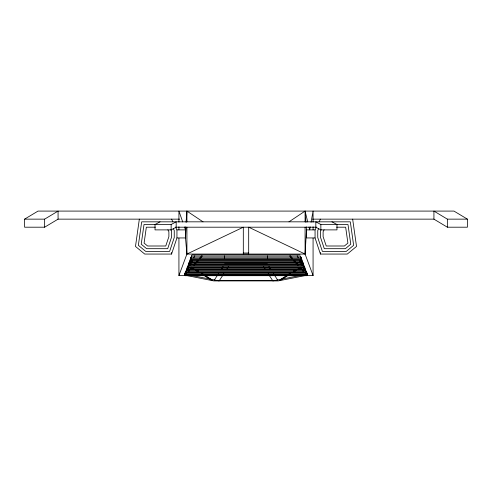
<?xml version="1.0" encoding="UTF-8"?>
<svg xmlns="http://www.w3.org/2000/svg" width="492" height="492" viewBox="0 0 492 492"><rect width="100%" height="100%" fill="white"/><g stroke="black" fill="none" stroke-linecap="round" stroke-linejoin="round"><path stroke-width="0.74" d="M186.056 227.199L185.49 237.943L186.917 254.056L178.928 275.545L313.072 275.545L313.072 238.196M186.345 221.831L186.917 211.086L203.03 221.831M313.072 275.545L305.083 254.056L306.51 229.887L306.282 226.88M185.718 226.88L185.49 237.943L176.942 237.943L171.573 254.056L144.716 254.056L135.484 246.437L139.341 219.143M186.056 222.366L186.917 211.086L186.917 221.831M184.715 275.139L185.01 272.851M310.231 226.88L309.689 229.887L308.982 226.996M311.042 222.366L313.072 211.086L313.072 222.193M184.967 274.438L185.466 273.029M186.222 270.92L186.726 269.511M190.755 258.263L191.511 256.154L300.489 256.154L307.389 274.702L306.762 275.698L185.238 275.698L184.611 274.702L191.972 254.899L300.028 254.899M352.659 219.143L356.516 246.437L347.284 254.056L320.427 254.056L315.058 237.943L315.058 229.887L316.399 227.199M319.087 221.831L320.427 219.143M318.748 228.516L317.746 230.52L317.746 237.507L322.365 251.369L346.319 251.369L353.643 245.323L350.322 221.831L141.678 221.831L138.357 245.323L145.681 251.369L169.635 251.369L174.254 237.507L174.254 230.52L173.252 228.516M321.091 229.825L320.427 231.154L320.427 237.07L324.302 248.688L345.353 248.688L350.778 244.21L347.992 224.512L320.858 224.512L315.827 221.831L315.827 227.199L320.858 229.887L336.971 229.887L336.971 224.512L331.94 221.831M324.099 229.819L323.115 231.787L323.115 236.634L326.239 246L344.388 246L347.906 243.097L345.661 227.199L336.657 227.199M185.06 274.474L185.755 273.14M188.196 268.472L188.891 267.138M189.937 265.139L190.982 263.134M191.677 261.799L192.372 260.471M193.762 257.802L194.807 255.803M190.884 257.839L191.511 258.835L300.489 258.835L301.116 257.839L190.884 257.839L190.884 260.52L301.116 260.52L301.744 259.524L190.256 259.524L190.256 262.211L301.744 262.211L302.371 261.209L189.629 261.209L189.629 263.897L302.371 263.897L302.998 262.894L189.002 262.894L189.002 265.582L302.998 265.582L303.625 264.579L188.375 264.579L188.375 267.267L303.625 267.267L304.253 266.27L187.747 266.27L187.747 268.952L304.253 268.952L304.88 267.955L187.12 267.955L187.12 270.643L304.88 270.643L305.507 269.641L186.493 269.641L186.493 272.328L305.507 272.328L306.135 271.326L185.865 271.326L185.865 274.013L306.135 274.013L306.762 273.011L185.238 273.011L185.238 275.698M214.192 280.274L218.387 273.847M221.744 268.706L223.005 266.781M223.762 273.847L219.143 280.914L190.828 275.286M227.12 268.706L228.374 266.781M194.715 264.407L195.607 263.177M194.426 265.188L195.884 263.466M197.341 261.738L198.313 260.594M200.262 258.294L202.206 255.994M186.222 273.435L185.232 274.628M190.742 268.325L191.745 267.187M193.756 264.917L195.262 263.214M196.769 261.51L197.772 260.373M199.783 258.097L201.788 255.828M188.319 271.516L189.352 270.477M188.338 271.566L189.371 270.545M191.443 268.503L192.483 267.488L193.768 268.3M191.929 267.888L192.483 267.488L193.756 268.331M288.97 221.831L305.083 211.086L307.74 221.935M289.929 273.841L279.702 280.618L287.974 275.446M293.767 271.301L295.046 270.452M298.244 268.331L299.517 267.488L300.071 267.888M280.163 279.69L289.198 273.995M293.712 271.147L295.003 270.336M298.232 268.3L299.517 267.488L300.557 268.503M289.247 274.653L290.52 273.853M294.339 271.467L296.252 270.274M24.6 219.143L44.643 219.143L58.074 211.086L58.074 219.143L44.643 227.199L24.6 227.199L24.6 219.143L38.025 211.086L453.975 211.086L467.4 219.143L467.4 227.199L447.357 227.199L433.926 219.143L433.926 211.086L447.357 219.143L467.4 219.143M160.06 221.831L155.029 224.512L155.029 229.887L171.142 229.887L176.173 227.199L176.173 221.831L171.142 224.512L144.008 224.512L141.222 244.21L146.647 248.688L167.698 248.688L171.573 237.07L171.573 231.154L170.908 229.825M186.917 227.199L186.917 254.056L243.312 227.199L243.312 254.056M301.172 275.286L272.857 280.914L268.238 273.847M306.541 275.286L278.226 280.914L213.774 280.914L185.459 275.286M57.927 219.143L179.617 219.143M312.383 219.143L434.073 219.143M155.343 227.199L146.339 227.199L144.095 243.097L147.612 246L165.761 246L168.885 236.634L168.885 231.787L167.901 229.819M175.404 227.199L316.596 227.199M175.601 227.199L176.942 229.887L185.49 229.887L184.475 226.996M315.058 229.887L306.51 229.887L306.51 237.943L315.058 237.943M243.312 253.029L248.688 253.029M186.917 254.056L305.083 254.056L305.083 227.199M224.512 264.155L267.488 264.155M184.611 274.702L307.389 274.702M217.667 280.618L274.333 280.618M305.083 254.056L248.688 227.199L248.688 254.056M195.748 270.274L197.661 271.467M201.48 273.853L202.753 274.653M204.026 275.446L212.298 280.618L202.071 273.841M196.997 270.336L198.288 271.147M202.802 273.995L211.837 279.69M196.954 270.452L198.233 271.301M302.629 270.545L303.662 271.566M306.768 274.628L305.778 273.435M302.648 270.477L303.681 271.516M290.212 255.828L292.217 258.097M294.228 260.373L295.231 261.51M296.738 263.214L298.244 264.917M300.255 267.187L301.258 268.325M289.794 255.994L291.738 258.294M293.687 260.594L294.659 261.738M296.116 263.466L297.574 265.188M296.393 263.177L297.285 264.407M268.995 266.781L270.256 268.706M273.613 273.847L277.808 280.274M263.626 266.781L264.88 268.706M190.256 259.524L190.884 260.52M189.629 261.209L190.256 262.211M189.002 262.894L189.629 263.897M188.375 264.579L189.002 265.582M187.747 266.27L188.375 267.267M187.12 267.955L187.747 268.952M186.493 269.641L187.12 270.643M185.865 271.326L186.493 272.328M185.238 273.011L185.865 274.013M297.193 255.803L298.238 257.802M299.628 260.471L300.323 261.799M301.018 263.134L302.063 265.139M303.109 267.138L303.804 268.472M306.245 273.14L306.94 274.474M171.573 219.143L172.913 221.831M301.245 258.263L300.489 256.154L300.489 258.835M305.274 269.511L305.778 270.92M306.534 273.029L307.033 274.438M182.71 221.935L178.928 211.086L178.928 222.193M306.99 272.851L307.285 275.139M305.944 222.366L305.083 211.086L305.083 221.831M447.357 219.143L447.357 227.199M320.858 224.512L320.858 229.887M320.427 252.537L320.427 254.056M313.072 226.763L313.072 229.813M306.762 273.011L306.762 275.698M306.135 271.326L306.135 274.013M305.507 269.641L305.507 272.328M304.88 267.955L304.88 270.643M304.253 266.27L304.253 268.952M303.625 264.579L303.625 267.267M302.998 262.894L302.998 265.582M302.371 261.209L302.371 263.897M301.744 259.524L301.744 262.211M301.116 257.839L301.116 260.52M267.488 255.865L267.488 258.263M224.512 255.865L224.512 258.263M191.511 256.154L191.511 258.835M178.928 226.763L178.928 229.813M178.928 238.196L178.928 275.545M176.942 229.887L176.942 237.943M171.573 252.537L171.573 254.056M171.142 224.512L171.142 229.887M44.643 219.143L44.643 227.199"/></g></svg>
